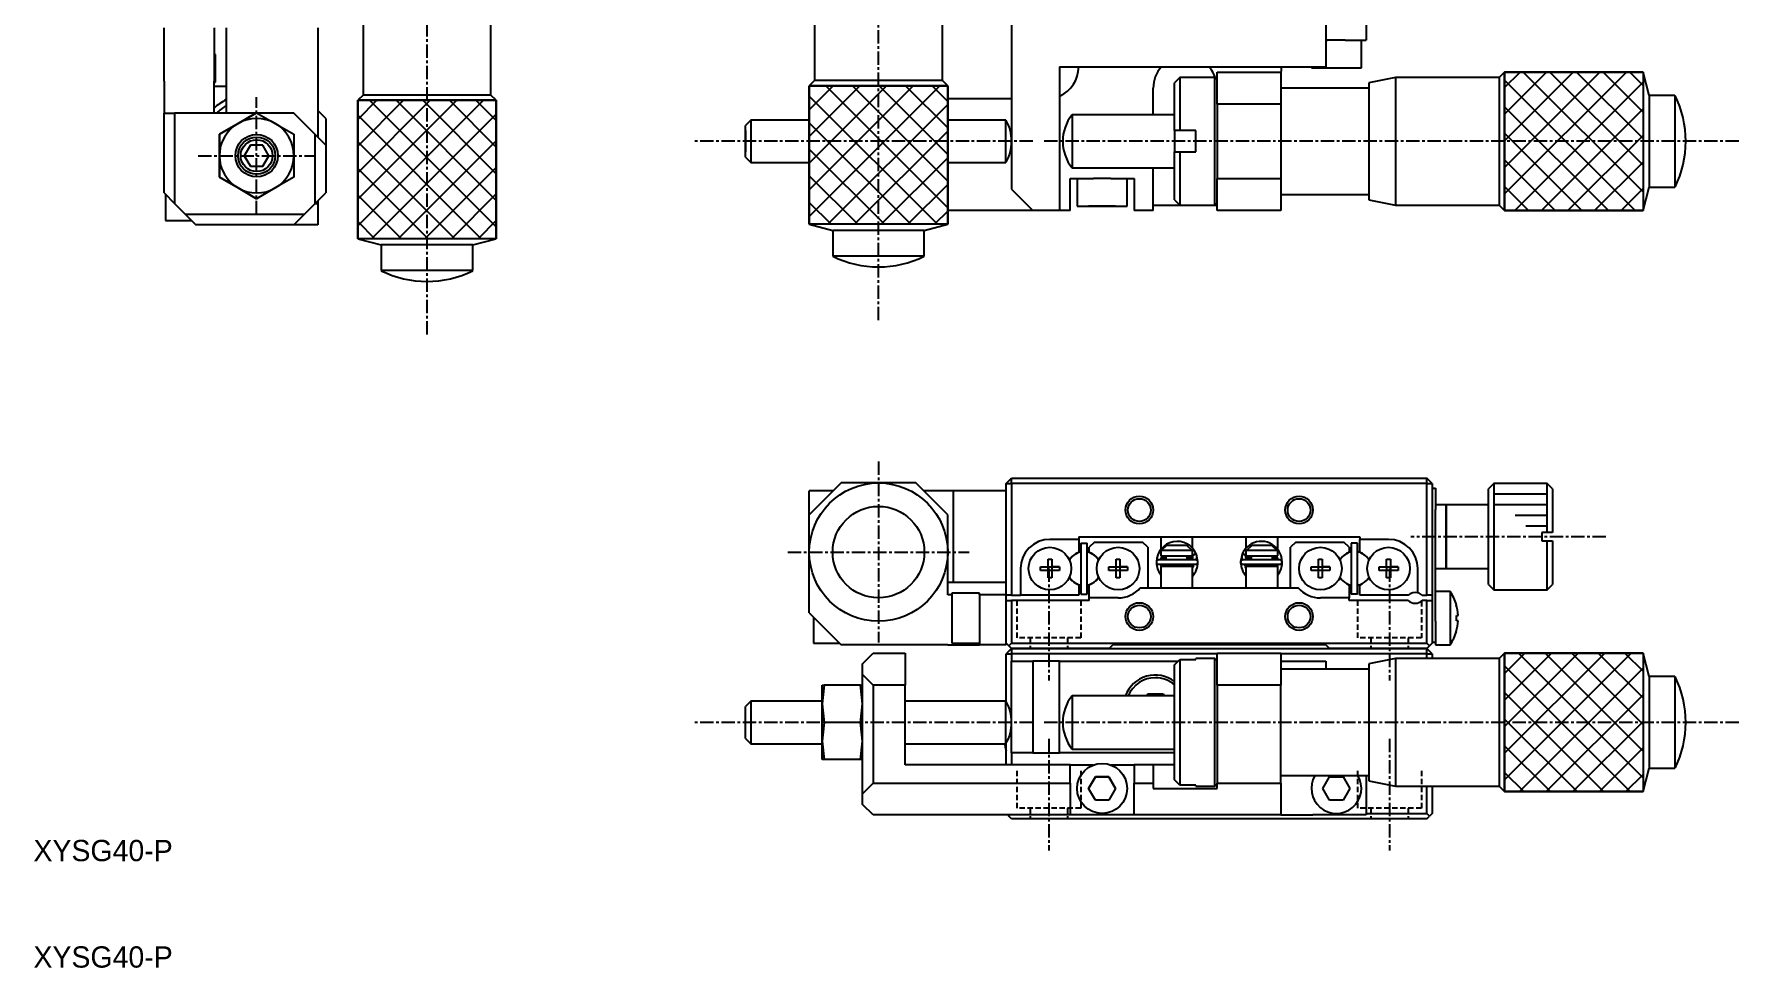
# Model space of a CAD drawing. Extents: x 10 to 349, y 10 to 216.
# Drawn here: x 10.1 to 170.2, y 10 to 97.7 of the extents above; entities that cross this region are included whole.
import ezdxf

# ---------------------------------------------------------------- set-up
doc = ezdxf.new("R2010")
doc.units = 0
doc.linetypes.add('CENTER', pattern=[2, 1.25, -0.25, 0.25, -0.25])
doc.linetypes.add('DASHED', pattern=[0.75, 0.5, -0.25])
doc.layers.get('0').update_dxf_attribs({"linetype": 'CONTINUOUS'})
doc.layers.add('CENTER', color=1, linetype='CENTER')
doc.styles.get("Standard").update_dxf_attribs({"font": 'FG教科書体NT-M'})

msp = doc.modelspace()

# ---------------------------------------------------------------- linework, layer by layer
at = {"color": 7, "linetype": 'CONTINUOUS'}
for p, q in [((83.36, 103.09), (83.36, 93.34)), ((95.36, 93.34), (95.36, 103.09)), ((40.96, 101.74), (40.96, 91.99)), ((52.96, 91.99), (52.96, 101.74)), ((101.86, 99.64), (101.86, 83.14)), ((131.36, 99.64), (131.36, 94.64)), ((135.16, 99.64), (135.16, 97.14)), ((22.26, 93.29), (22.26, 98.29)), ((26.96, 98.29), (26.96, 93.29)), ((28.11, 98.29), (28.11, 90.29)), ((36.71, 98.29), (36.71, 88.04)), ((131.54, 97.14), (131.36, 97.14)), ((131.36, 97.14), (131.54, 97.14)), ((132.36, 97.14), (131.54, 97.14)), ((133.19, 97.14), (132.36, 97.14)), ((133.19, 97.14), (135.16, 97.14)), ((134.71, 94.54), (134.71, 97.14)), ((27.11, 95.79), (26.96, 95.79)), ((27.11, 93.19), (27.11, 95.79)), ((106.36, 94.64), (106.36, 81.14)), ((106.36, 94.64), (131.36, 94.64)), ((130.01, 94.64), (130.01, 94.54)), ((130.01, 94.54), (132.36, 94.54)), ((132.36, 94.54), (134.71, 94.54)), ((22.26, 93.29), (22.26, 90.29)), ((26.96, 90.29), (26.96, 93.29)), ((26.96, 93.19), (27.11, 93.19)), ((83.36, 93.34), (82.86, 92.84)), ((95.36, 93.34), (83.36, 93.34)), ((95.86, 92.84), (95.36, 93.34)), ((117.66, 93.64), (117.16, 93.14)), ((117.16, 88.64), (117.16, 93.14)), ((117.66, 93.64), (117.66, 88.64)), ((120.96, 93.64), (117.66, 93.64)), ((120.96, 87.64), (120.96, 93.64)), ((121.16, 93.44), (120.96, 93.64)), ((121.16, 94.14), (127.16, 94.14)), ((121.16, 91.14), (121.16, 94.14)), ((127.16, 94.14), (127.16, 91.14)), ((137.91, 93.64), (135.41, 93.14)), ((135.41, 93.14), (135.41, 82.14)), ((137.91, 93.64), (137.91, 81.64)), ((147.66, 93.64), (137.91, 93.64)), ((148.16, 94.14), (147.66, 93.64)), ((147.66, 93.64), (147.66, 81.64)), ((148.16, 94.14), (161.16, 94.14)), ((148.16, 81.14), (148.16, 94.14)), ((161.75, 91.94), (161.16, 94.14)), ((161.16, 94.14), (161.16, 81.14)), ((28.11, 92.79), (26.96, 92.79)), ((40.96, 91.99), (40.46, 91.49)), ((40.46, 78.49), (40.46, 91.49)), ((40.46, 91.49), (53.46, 91.49)), ((52.96, 91.99), (40.96, 91.99)), ((53.46, 91.49), (52.96, 91.99)), ((53.46, 91.49), (53.46, 78.49)), ((82.86, 79.84), (82.86, 92.84)), ((82.86, 92.84), (95.86, 92.84)), ((95.86, 92.84), (95.86, 79.84)), ((101.86, 91.64), (95.86, 91.64)), ((115.16, 90.14), (115.16, 92.64)), ((135.41, 92.64), (127.16, 92.64)), ((161.75, 91.94), (161.75, 83.34)), ((164.16, 91.94), (161.75, 91.94)), ((164.16, 91.94), (164.16, 83.34)), ((22.26, 82.79), (22.26, 90.29)), ((22.26, 90.29), (23.26, 90.29)), ((30.88, 90.29), (23.26, 90.29)), ((23.26, 90.29), (23.26, 81.79)), ((29.21, 89.32), (30.96, 90.33)), ((30.88, 90.29), (29.21, 89.32)), ((30.96, 90.33), (30.88, 90.29)), ((30.96, 90.33), (32.71, 89.32)), ((34.46, 90.29), (31.03, 90.29)), ((36.46, 88.29), (34.46, 90.29)), ((37.46, 89.79), (36.71, 90.54)), ((37.46, 89.79), (37.46, 87.29)), ((107.54, 90.14), (107.54, 85.14)), ((117.16, 90.14), (107.54, 90.14)), ((127.16, 91.14), (121.16, 91.14)), ((121.16, 91.14), (121.16, 84.14)), ((127.16, 91.14), (127.16, 84.14)), ((27.46, 88.31), (29.21, 89.32)), ((29.21, 89.32), (27.46, 88.31)), ((27.46, 86.29), (27.46, 88.31)), ((27.46, 88.31), (27.46, 86.29)), ((32.71, 89.32), (34.46, 88.31)), ((34.46, 88.31), (34.46, 86.29)), ((36.46, 81.79), (36.46, 88.29)), ((37.46, 87.29), (36.46, 88.29)), ((77.11, 89.39), (76.86, 89.14)), ((76.86, 86.14), (76.86, 89.14)), ((76.86, 86.14), (76.86, 89.14)), ((76.86, 87.64), (76.86, 88.64)), ((76.86, 88.64), (76.86, 87.64)), ((77.36, 89.64), (77.11, 89.39)), ((77.36, 89.64), (77.36, 85.64)), ((82.86, 89.64), (77.36, 89.64)), ((101.33, 89.64), (95.86, 89.64)), ((101.33, 85.64), (101.33, 89.64)), ((101.33, 85.64), (101.33, 89.64)), ((117.16, 88.64), (117.16, 86.64)), ((117.66, 88.64), (117.16, 88.64)), ((119.16, 88.64), (117.66, 88.64)), ((119.16, 86.64), (119.16, 88.64)), ((30.38, 87.29), (29.8, 86.29)), ((31.53, 87.29), (30.38, 87.29)), ((32.11, 86.29), (31.53, 87.29)), ((32.11, 86.29), (31.53, 87.29)), ((37.46, 87.29), (37.46, 82.79)), ((76.86, 87.64), (76.86, 86.64)), ((76.86, 86.64), (76.86, 87.64)), ((117.16, 82.14), (117.16, 86.64)), ((117.16, 86.64), (117.66, 86.64)), ((117.66, 86.64), (117.66, 81.64)), ((117.66, 86.64), (119.16, 86.64)), ((120.96, 81.64), (120.96, 87.64)), ((27.46, 84.27), (27.46, 86.29)), ((27.46, 86.29), (27.46, 84.27)), ((29.8, 86.29), (30.38, 85.29)), ((30.38, 85.29), (31.53, 85.29)), ((31.53, 85.29), (32.11, 86.29)), ((31.53, 85.29), (32.11, 86.29)), ((34.46, 86.29), (34.46, 84.27)), ((76.86, 86.14), (77.11, 85.89)), ((77.11, 85.89), (77.36, 85.64)), ((77.36, 85.64), (82.86, 85.64)), ((95.86, 85.64), (101.33, 85.64)), ((107.54, 85.14), (117.16, 85.14)), ((115.16, 81.14), (115.16, 85.14)), ((29.21, 83.26), (27.46, 84.27)), ((27.46, 84.27), (29.21, 83.26)), ((30.96, 82.25), (29.21, 83.26)), ((29.21, 83.26), (30.96, 82.25)), ((32.71, 83.26), (30.96, 82.25)), ((34.46, 84.27), (32.71, 83.26)), ((107.36, 84.14), (109.54, 84.14)), ((107.36, 81.14), (107.36, 84.14)), ((108.01, 84.14), (108.01, 81.54)), ((110.36, 84.14), (109.54, 84.14)), ((111.19, 84.14), (110.36, 84.14)), ((111.19, 84.14), (113.36, 84.14)), ((112.71, 81.54), (112.71, 84.14)), ((113.36, 84.14), (113.36, 81.14)), ((121.16, 84.14), (127.16, 84.14)), ((121.16, 81.14), (121.16, 84.14)), ((127.16, 84.14), (127.16, 81.14)), ((161.16, 81.14), (161.75, 83.34)), ((161.75, 83.34), (164.16, 83.34)), ((22.26, 82.79), (23.26, 81.79)), ((22.41, 82.64), (22.41, 80.19)), ((23.26, 81.79), (24.26, 80.79)), ((35.46, 80.79), (36.46, 81.79)), ((36.46, 81.79), (37.46, 82.79)), ((36.46, 81.79), (36.71, 81.79)), ((36.71, 82.04), (36.71, 81.79)), ((36.71, 81.79), (36.71, 79.79)), ((101.86, 83.14), (103.86, 81.14)), ((117.16, 82.14), (117.66, 81.64)), ((120.96, 81.64), (121.16, 81.84)), ((127.16, 82.64), (135.41, 82.64)), ((135.41, 82.14), (137.91, 81.64)), ((22.41, 80.19), (24.86, 80.19)), ((24.26, 80.79), (35.46, 80.79)), ((24.26, 80.79), (25.26, 79.79)), ((34.46, 79.79), (35.46, 80.79)), ((103.86, 81.14), (95.86, 81.14)), ((106.36, 81.14), (103.86, 81.14)), ((107.36, 81.14), (106.36, 81.14)), ((108.01, 81.54), (110.36, 81.54)), ((108.01, 81.54), (112.71, 81.54)), ((109.73, 81.54), (109.09, 81.54)), ((109.09, 81.54), (109.73, 81.54)), ((111, 81.54), (109.73, 81.54)), ((109.73, 81.54), (111, 81.54)), ((110.36, 81.54), (112.71, 81.54)), ((111.63, 81.54), (111, 81.54)), ((111, 81.54), (111.63, 81.54)), ((115.16, 81.14), (113.36, 81.14)), ((115.16, 81.64), (117.66, 81.64)), ((117.66, 81.64), (120.96, 81.64)), ((120.96, 81.64), (121.16, 81.64)), ((127.16, 81.14), (121.16, 81.14)), ((137.91, 81.64), (147.66, 81.64)), ((147.66, 81.64), (148.16, 81.14)), ((161.16, 81.14), (148.16, 81.14)), ((34.46, 79.79), (25.26, 79.79)), ((36.71, 79.79), (34.46, 79.79)), ((40.46, 78.49), (42.66, 77.9)), ((53.46, 78.49), (40.46, 78.49)), ((51.26, 77.9), (53.46, 78.49)), ((82.86, 79.84), (85.06, 79.25)), ((95.86, 79.84), (82.86, 79.84)), ((93.66, 79.25), (85.06, 79.25)), ((85.06, 79.25), (85.06, 76.84)), ((93.66, 79.25), (95.86, 79.84)), ((93.66, 76.84), (93.66, 79.25)), ((51.26, 77.9), (42.66, 77.9)), ((42.66, 77.9), (42.66, 75.49)), ((51.26, 75.49), (51.26, 77.9)), ((51.26, 75.49), (42.66, 75.49)), ((93.66, 76.84), (85.06, 76.84)), ((85.86, 55.54), (82.86, 52.54)), ((82.86, 52.54), (82.86, 54.79)), ((85.11, 54.79), (82.86, 54.79)), ((89.36, 55.54), (85.86, 55.54)), ((92.86, 55.54), (89.36, 55.54)), ((95.86, 52.54), (92.86, 55.54)), ((96.36, 54.79), (93.61, 54.79)), ((96.36, 54.79), (96.36, 46.19)), ((101.36, 54.79), (96.36, 54.79)), ((101.36, 55.49), (101.86, 55.99)), ((101.36, 55.49), (101.86, 55.49)), ((101.36, 44.99), (101.36, 55.49)), ((101.86, 55.49), (101.86, 55.99)), ((101.86, 55.99), (140.86, 55.99)), ((101.86, 55.49), (101.86, 44.99)), ((140.86, 55.49), (101.86, 55.49)), ((140.86, 55.49), (140.86, 55.99)), ((141.36, 55.49), (140.86, 55.99)), ((140.86, 44.99), (140.86, 55.49)), ((140.86, 55.49), (141.36, 55.49)), ((141.36, 55.49), (141.36, 44.99)), ((141.36, 55.04), (141.66, 55.04)), ((141.66, 55.04), (141.66, 53.04)), ((147.16, 55.49), (146.66, 54.99)), ((146.66, 45.99), (146.66, 54.99)), ((147.16, 55.49), (147.16, 45.49)), ((152.16, 55.49), (147.16, 55.49)), ((152.16, 50.89), (152.16, 55.49)), ((152.66, 54.99), (152.16, 55.49)), ((152.66, 54.99), (152.66, 50.89)), ((142.66, 53.49), (141.66, 53.49)), ((141.66, 43.92), (141.66, 53.04)), ((142.66, 53.49), (142.66, 47.49)), ((142.66, 47.49), (142.66, 53.49)), ((146.66, 53.49), (142.66, 53.49)), ((82.86, 49.04), (82.86, 52.54)), ((95.86, 49.04), (95.86, 52.54)), ((108.16, 50.24), (105.46, 50.24)), ((108.16, 50.49), (134.56, 50.49)), ((108.16, 50.49), (108.16, 50.24)), ((108.16, 50.24), (108.16, 49.04)), ((108.36, 49.89), (108.36, 45.09)), ((108.36, 49.89), (108.96, 49.89)), ((108.96, 45.09), (108.96, 49.89)), ((109.66, 49.99), (109.16, 49.49)), ((109.66, 49.99), (114.16, 49.99)), ((114.66, 49.49), (114.16, 49.99)), ((115.86, 50.49), (115.86, 49.28)), ((115.92, 49.19), (116.45, 49.69)), ((116.45, 49.69), (118.28, 49.69)), ((118.28, 49.69), (118.81, 49.19)), ((118.86, 49.4), (118.86, 50.49)), ((123.86, 50.49), (123.86, 49.4)), ((123.92, 49.19), (124.45, 49.69)), ((124.45, 49.69), (126.28, 49.69)), ((126.28, 49.69), (126.81, 49.19)), ((126.86, 49.28), (126.86, 50.49)), ((128.56, 49.99), (128.06, 49.49)), ((128.56, 49.99), (133.06, 49.99)), ((133.56, 49.49), (133.06, 49.99)), ((133.76, 49.89), (133.76, 45.09)), ((134.36, 49.89), (133.76, 49.89)), ((134.36, 45.09), (134.36, 49.89)), ((134.56, 50.49), (134.56, 50.24)), ((137.26, 50.24), (134.56, 50.24)), ((134.56, 49.04), (134.56, 50.24)), ((152.16, 50.89), (151.66, 50.89)), ((151.66, 50.89), (151.66, 50.09)), ((151.66, 50.09), (152.16, 50.09)), ((152.66, 50.89), (152.16, 50.89)), ((152.16, 45.49), (152.16, 50.09)), ((152.16, 50.09), (152.66, 50.09)), ((152.66, 50.09), (152.66, 45.99)), ((82.86, 43.34), (82.86, 49.04)), ((95.86, 45.04), (95.86, 49.04)), ((105.28, 48.38), (105.64, 48.38)), ((105.28, 47.67), (105.28, 48.38)), ((105.64, 48.38), (105.64, 47.67)), ((107.9, 48.89), (108.16, 49.04)), ((109.16, 49.04), (109.16, 49.49)), ((109.16, 49.04), (109.42, 48.89)), ((111.68, 48.38), (112.04, 48.38)), ((111.68, 47.67), (111.68, 48.38)), ((112.04, 48.38), (112.04, 47.67)), ((114.66, 49.49), (114.66, 45.69)), ((115.62, 48.86), (115.6, 48.8)), ((115.62, 48.87), (115.62, 48.87)), ((119.16, 48.3), (115.66, 48.3)), ((115.92, 49.19), (115.86, 49.19)), ((115.86, 49.19), (115.86, 48.69)), ((115.86, 48.69), (118.86, 48.69)), ((115.87, 48.3), (115.98, 48.69)), ((118.81, 49.19), (115.92, 49.19)), ((115.96, 48.63), (115.97, 48.64)), ((115.96, 48.61), (115.96, 48.63)), ((115.96, 48.6), (115.96, 48.61)), ((115.96, 48.58), (115.96, 48.6)), ((115.96, 48.57), (115.96, 48.58)), ((115.96, 48.55), (115.96, 48.57)), ((115.97, 48.54), (115.96, 48.55)), ((115.97, 48.67), (115.98, 48.68)), ((115.97, 48.66), (115.97, 48.67)), ((115.97, 48.64), (115.97, 48.66)), ((115.97, 48.52), (115.97, 48.54)), ((115.97, 48.51), (115.97, 48.52)), ((115.98, 48.49), (115.97, 48.51)), ((115.98, 48.68), (115.98, 48.7)), ((115.98, 48.7), (115.98, 48.7)), ((115.98, 48.49), (116.36, 48.49)), ((115.98, 48.48), (115.98, 48.49)), ((115.99, 48.47), (115.98, 48.48)), ((116, 48.45), (115.99, 48.47)), ((116, 48.44), (116, 48.45)), ((116.01, 48.43), (116, 48.44)), ((116.02, 48.42), (116.01, 48.43)), ((116.03, 48.41), (116.02, 48.42)), ((116.04, 48.39), (116.03, 48.41)), ((116.05, 48.38), (116.04, 48.39)), ((116.06, 48.37), (116.05, 48.38)), ((116.07, 48.36), (116.06, 48.37)), ((116.08, 48.36), (116.07, 48.36)), ((116.1, 48.35), (116.08, 48.36)), ((116.11, 48.34), (116.1, 48.35)), ((116.12, 48.33), (116.11, 48.34)), ((116.13, 48.33), (116.12, 48.33)), ((116.15, 48.32), (116.13, 48.33)), ((116.16, 48.31), (116.15, 48.32)), ((116.18, 48.31), (116.16, 48.31)), ((116.19, 48.31), (116.18, 48.31)), ((116.2, 48.3), (116.19, 48.31)), ((116.22, 48.3), (116.2, 48.3)), ((116.23, 48.3), (116.22, 48.3)), ((116.25, 48.3), (116.23, 48.3)), ((116.26, 48.3), (116.25, 48.3)), ((116.36, 48.69), (116.36, 48.3)), ((118.36, 48.3), (118.36, 48.69)), ((118.36, 48.49), (118.84, 48.49)), ((118.57, 48.3), (118.56, 48.3)), ((118.58, 48.3), (118.57, 48.3)), ((118.59, 48.3), (118.58, 48.3)), ((118.61, 48.3), (118.59, 48.3)), ((118.62, 48.3), (118.61, 48.3)), ((118.64, 48.31), (118.62, 48.3)), ((118.65, 48.31), (118.64, 48.31)), ((118.67, 48.32), (118.65, 48.31)), ((118.68, 48.32), (118.67, 48.32)), ((118.69, 48.33), (118.68, 48.32)), ((118.71, 48.34), (118.69, 48.33)), ((118.72, 48.34), (118.71, 48.34)), ((118.73, 48.35), (118.72, 48.34)), ((118.74, 48.36), (118.73, 48.35)), ((118.76, 48.37), (118.74, 48.36)), ((118.77, 48.38), (118.76, 48.37)), ((118.78, 48.39), (118.77, 48.38)), ((118.79, 48.4), (118.78, 48.39)), ((118.8, 48.41), (118.79, 48.4)), ((118.81, 48.42), (118.8, 48.41)), ((118.86, 49.19), (118.81, 49.19)), ((118.82, 48.45), (118.81, 48.44)), ((118.81, 48.44), (118.81, 48.42)), ((118.83, 48.46), (118.82, 48.45)), ((118.84, 48.47), (118.83, 48.46)), ((118.84, 48.7), (118.84, 48.69)), ((118.84, 48.69), (118.85, 48.68)), ((118.85, 48.5), (118.84, 48.49)), ((118.84, 48.49), (118.84, 48.47)), ((118.85, 48.68), (118.85, 48.66)), ((118.85, 48.66), (118.85, 48.65)), ((118.85, 48.65), (118.86, 48.63)), ((118.86, 48.54), (118.85, 48.53)), ((118.85, 48.53), (118.85, 48.52)), ((118.85, 48.52), (118.85, 48.5)), ((118.86, 49.4), (118.86, 49.4)), ((118.86, 48.69), (118.86, 49.19)), ((118.97, 48.8), (118.86, 48.74)), ((118.86, 48.73), (118.87, 48.74)), ((118.86, 48.63), (118.86, 48.62)), ((118.86, 48.62), (118.86, 48.6)), ((118.86, 48.6), (118.86, 48.59)), ((118.86, 48.59), (118.86, 48.57)), ((118.86, 48.57), (118.86, 48.56)), ((118.86, 48.56), (118.86, 48.54)), ((118.87, 48.74), (118.88, 48.75)), ((118.88, 48.75), (118.89, 48.75)), ((118.89, 48.75), (118.9, 48.76)), ((118.9, 48.76), (118.92, 48.77)), ((118.92, 48.77), (118.93, 48.77)), ((118.93, 48.77), (118.94, 48.78)), ((118.94, 48.78), (118.96, 48.79)), ((118.96, 48.79), (118.97, 48.79)), ((119.2, 48.87), (118.97, 48.8)), ((118.97, 48.79), (118.99, 48.8)), ((118.99, 48.8), (119, 48.81)), ((119, 48.81), (119.02, 48.81)), ((119.02, 48.81), (119.03, 48.82)), ((119.03, 48.82), (119.05, 48.83)), ((119.05, 48.83), (119.06, 48.83)), ((119.06, 48.83), (119.08, 48.84)), ((119.08, 48.84), (119.09, 48.84)), ((119.09, 48.84), (119.11, 48.85)), ((119.11, 48.85), (119.12, 48.85)), ((119.12, 48.85), (119.13, 48.85)), ((119.13, 48.85), (119.14, 48.86)), ((119.14, 48.86), (119.15, 48.86)), ((119.15, 48.86), (119.16, 48.86)), ((119.16, 48.86), (119.17, 48.86)), ((119.17, 48.86), (119.18, 48.87)), ((119.18, 48.87), (119.19, 48.87)), ((119.19, 48.87), (119.19, 48.87)), ((119.19, 48.87), (119.2, 48.87)), ((119.19, 48.3), (119.2, 48.31)), ((119.2, 48.87), (119.2, 48.86)), ((119.2, 48.86), (119.21, 48.86)), ((119.2, 48.86), (119.2, 48.86)), ((119.2, 48.31), (119.21, 48.34)), ((119.21, 48.84), (119.21, 48.86)), ((119.22, 48.81), (119.21, 48.84)), ((119.21, 48.34), (119.22, 48.37)), ((119.23, 48.78), (119.22, 48.81)), ((119.22, 48.37), (119.23, 48.4)), ((119.36, 48.12), (119.23, 48.81)), ((119.24, 48.75), (119.23, 48.78)), ((119.23, 48.4), (119.24, 48.44)), ((119.25, 48.71), (119.24, 48.75)), ((119.24, 48.44), (119.25, 48.47)), ((119.25, 48.68), (119.25, 48.71)), ((119.26, 48.64), (119.25, 48.68)), ((119.25, 48.51), (119.26, 48.54)), ((119.25, 48.47), (119.25, 48.51)), ((119.26, 48.61), (119.26, 48.64)), ((119.26, 48.57), (119.26, 48.61)), ((119.26, 48.54), (119.26, 48.57)), ((123.5, 48.81), (123.37, 48.12)), ((123.48, 48.7), (123.47, 48.66)), ((123.47, 48.66), (123.47, 48.63)), ((123.47, 48.63), (123.47, 48.6)), ((123.47, 48.6), (123.47, 48.56)), ((123.47, 48.56), (123.47, 48.53)), ((123.47, 48.53), (123.48, 48.49)), ((123.49, 48.77), (123.48, 48.73)), ((123.48, 48.73), (123.48, 48.7)), ((123.48, 48.49), (123.48, 48.46)), ((123.48, 48.46), (123.49, 48.42)), ((123.5, 48.8), (123.49, 48.77)), ((123.49, 48.42), (123.5, 48.39)), ((123.51, 48.83), (123.5, 48.8)), ((123.5, 48.39), (123.51, 48.36)), ((123.52, 48.86), (123.51, 48.83)), ((123.51, 48.36), (123.52, 48.33)), ((123.53, 48.87), (123.52, 48.86)), ((123.52, 48.86), (123.52, 48.86)), ((123.53, 48.86), (123.52, 48.86)), ((123.52, 48.33), (123.54, 48.3)), ((123.53, 48.87), (123.76, 48.8)), ((123.53, 48.87), (123.53, 48.86)), ((123.54, 48.87), (123.53, 48.87)), ((123.53, 48.87), (123.53, 48.87)), ((123.55, 48.87), (123.54, 48.87)), ((123.55, 48.86), (123.55, 48.87)), ((123.56, 48.86), (123.55, 48.86)), ((123.57, 48.86), (123.56, 48.86)), ((123.58, 48.86), (123.57, 48.86)), ((127.07, 48.3), (123.57, 48.3)), ((123.6, 48.85), (123.58, 48.86)), ((123.61, 48.85), (123.6, 48.85)), ((123.62, 48.85), (123.61, 48.85)), ((123.64, 48.84), (123.62, 48.85)), ((123.65, 48.84), (123.64, 48.84)), ((123.67, 48.83), (123.65, 48.84)), ((123.68, 48.83), (123.67, 48.83)), ((123.7, 48.82), (123.68, 48.83)), ((123.71, 48.81), (123.7, 48.82)), ((123.73, 48.81), (123.71, 48.81)), ((123.74, 48.8), (123.73, 48.81)), ((123.76, 48.79), (123.74, 48.8)), ((123.76, 48.8), (123.86, 48.74)), ((123.77, 48.79), (123.76, 48.79)), ((123.79, 48.78), (123.77, 48.79)), ((123.8, 48.77), (123.79, 48.78)), ((123.81, 48.77), (123.8, 48.77)), ((123.82, 48.76), (123.81, 48.77)), ((123.84, 48.75), (123.82, 48.76)), ((123.85, 48.75), (123.84, 48.75)), ((123.86, 48.74), (123.85, 48.75)), ((123.86, 49.4), (123.86, 49.4)), ((123.92, 49.19), (123.86, 49.19)), ((123.86, 49.19), (123.86, 48.69)), ((123.86, 48.73), (123.86, 48.74)), ((123.86, 48.69), (126.86, 48.69)), ((123.87, 48.66), (123.88, 48.67)), ((123.87, 48.64), (123.87, 48.66)), ((123.87, 48.63), (123.87, 48.64)), ((123.87, 48.61), (123.87, 48.63)), ((123.87, 48.6), (123.87, 48.61)), ((123.87, 48.58), (123.87, 48.6)), ((123.87, 48.57), (123.87, 48.58)), ((123.87, 48.55), (123.87, 48.57)), ((123.87, 48.54), (123.87, 48.55)), ((123.88, 48.52), (123.87, 48.54)), ((123.88, 48.68), (123.89, 48.7)), ((123.88, 48.67), (123.88, 48.68)), ((123.88, 48.51), (123.88, 48.52)), ((123.88, 48.49), (123.88, 48.51)), ((123.89, 48.48), (123.88, 48.49)), ((123.89, 48.71), (123.9, 48.73)), ((123.89, 48.7), (123.89, 48.7)), ((123.89, 48.49), (124.36, 48.49)), ((123.9, 48.47), (123.89, 48.48)), ((123.9, 48.45), (123.9, 48.47)), ((123.91, 48.44), (123.9, 48.45)), ((123.92, 48.43), (123.91, 48.44)), ((126.81, 49.19), (123.92, 49.19)), ((123.93, 48.42), (123.92, 48.43)), ((123.94, 48.41), (123.93, 48.42)), ((123.95, 48.39), (123.94, 48.41)), ((123.96, 48.38), (123.95, 48.39)), ((123.97, 48.37), (123.96, 48.38)), ((123.98, 48.36), (123.97, 48.37)), ((123.99, 48.36), (123.98, 48.36)), ((124, 48.35), (123.99, 48.36)), ((124.01, 48.34), (124, 48.35)), ((124.03, 48.33), (124.01, 48.34)), ((124.04, 48.33), (124.03, 48.33)), ((124.05, 48.32), (124.04, 48.33)), ((124.07, 48.31), (124.05, 48.32)), ((124.08, 48.31), (124.07, 48.31)), ((124.1, 48.31), (124.08, 48.31)), ((124.11, 48.3), (124.1, 48.31)), ((124.12, 48.3), (124.11, 48.3)), ((124.14, 48.3), (124.12, 48.3)), ((124.15, 48.3), (124.14, 48.3)), ((124.17, 48.3), (124.15, 48.3)), ((124.36, 48.69), (124.36, 48.3)), ((126.36, 48.3), (126.36, 48.69)), ((126.36, 48.49), (126.75, 48.49)), ((126.49, 48.3), (126.47, 48.3)), ((126.47, 48.3), (126.47, 48.3)), ((126.5, 48.3), (126.49, 48.3)), ((126.52, 48.3), (126.5, 48.3)), ((126.53, 48.3), (126.52, 48.3)), ((126.54, 48.31), (126.53, 48.3)), ((126.56, 48.31), (126.54, 48.31)), ((126.57, 48.32), (126.56, 48.31)), ((126.59, 48.32), (126.57, 48.32)), ((126.6, 48.33), (126.59, 48.32)), ((126.61, 48.34), (126.6, 48.33)), ((126.63, 48.34), (126.61, 48.34)), ((126.64, 48.35), (126.63, 48.34)), ((126.65, 48.36), (126.64, 48.35)), ((126.66, 48.37), (126.65, 48.36)), ((126.67, 48.38), (126.66, 48.37)), ((126.68, 48.39), (126.67, 48.38)), ((126.69, 48.4), (126.68, 48.39)), ((126.7, 48.41), (126.69, 48.4)), ((126.71, 48.42), (126.7, 48.41)), ((126.72, 48.44), (126.71, 48.42)), ((126.73, 48.45), (126.72, 48.44)), ((126.74, 48.47), (126.73, 48.46)), ((126.73, 48.46), (126.73, 48.45)), ((126.74, 48.7), (126.75, 48.69)), ((126.75, 48.49), (126.74, 48.47)), ((126.75, 48.69), (126.86, 48.3)), ((126.75, 48.69), (126.75, 48.68)), ((126.75, 48.68), (126.76, 48.66)), ((126.76, 48.52), (126.75, 48.5)), ((126.75, 48.5), (126.75, 48.49)), ((126.76, 48.66), (126.76, 48.65)), ((126.76, 48.65), (126.76, 48.63)), ((126.76, 48.63), (126.77, 48.62)), ((126.77, 48.57), (126.76, 48.56)), ((126.76, 48.56), (126.76, 48.54)), ((126.76, 48.54), (126.76, 48.53)), ((126.76, 48.53), (126.76, 48.52)), ((126.77, 48.62), (126.77, 48.6)), ((126.77, 48.6), (126.77, 48.59)), ((126.77, 48.59), (126.77, 48.57)), ((126.86, 49.19), (126.81, 49.19)), ((126.86, 49.28), (126.86, 49.28)), ((126.86, 49.28), (126.86, 49.28)), ((126.86, 48.69), (126.86, 49.19)), ((127.11, 48.87), (127.11, 48.87)), ((127.13, 48.81), (127.11, 48.86)), ((128.06, 45.69), (128.06, 49.49)), ((130.68, 48.38), (131.04, 48.38)), ((130.68, 47.67), (130.68, 48.38)), ((131.04, 48.38), (131.04, 47.67)), ((133.56, 49.04), (133.3, 48.89)), ((133.56, 49.49), (133.56, 49.04)), ((134.82, 48.89), (134.56, 49.04)), ((137.08, 48.38), (137.44, 48.38)), ((137.08, 47.67), (137.08, 48.38)), ((137.44, 48.38), (137.44, 47.67)), ((102.71, 47.49), (102.71, 44.99)), ((104.58, 47.67), (105.28, 47.67)), ((104.58, 47.31), (104.58, 47.67)), ((104.58, 47.67), (105.28, 47.67)), ((105.28, 47.31), (104.58, 47.31)), ((105.29, 47.66), (105.28, 47.67)), ((105.29, 47.32), (105.28, 47.31)), ((105.28, 46.61), (105.28, 47.31)), ((105.64, 46.61), (105.28, 46.61)), ((105.29, 47.32), (105.29, 47.66)), ((105.29, 47.66), (105.63, 47.66)), ((105.63, 47.32), (105.29, 47.32)), ((105.63, 47.66), (105.64, 47.67)), ((105.63, 47.66), (105.63, 47.32)), ((105.63, 47.32), (105.64, 47.31)), ((105.64, 47.67), (106.35, 47.67)), ((106.35, 47.67), (105.64, 47.67)), ((105.64, 47.31), (105.64, 46.61)), ((106.35, 47.31), (105.64, 47.31)), ((106.35, 47.67), (106.35, 47.31)), ((110.98, 47.67), (111.68, 47.67)), ((110.98, 47.31), (110.98, 47.67)), ((110.98, 47.67), (111.68, 47.67)), ((111.68, 47.31), (110.98, 47.31)), ((111.69, 47.66), (111.68, 47.67)), ((111.69, 47.32), (111.68, 47.31)), ((111.68, 46.61), (111.68, 47.31)), ((112.04, 46.61), (111.68, 46.61)), ((111.69, 47.32), (111.69, 47.66)), ((111.69, 47.66), (112.03, 47.66)), ((112.03, 47.32), (111.69, 47.32)), ((112.03, 47.66), (112.04, 47.67)), ((112.03, 47.66), (112.03, 47.32)), ((112.03, 47.32), (112.04, 47.31)), ((112.04, 47.67), (112.75, 47.67)), ((112.75, 47.67), (112.04, 47.67)), ((112.04, 47.31), (112.04, 46.61)), ((112.75, 47.31), (112.04, 47.31)), ((112.75, 47.67), (112.75, 47.31)), ((115.66, 47.9), (119.16, 47.9)), ((118.86, 47.69), (115.86, 47.69)), ((115.86, 47.69), (115.86, 45.69)), ((115.91, 47.69), (115.87, 47.9)), ((116.36, 47.9), (116.36, 47.69)), ((118.36, 47.69), (118.36, 47.9)), ((118.86, 45.69), (118.86, 47.69)), ((118.9, 47.67), (118.86, 47.56)), ((118.95, 47.9), (118.9, 47.67)), ((123.57, 47.9), (127.07, 47.9)), ((123.83, 47.66), (123.78, 47.9)), ((123.86, 47.56), (123.83, 47.66)), ((126.86, 47.69), (123.86, 47.69)), ((123.86, 47.69), (123.86, 45.69)), ((124.36, 47.9), (124.36, 47.69)), ((126.36, 47.69), (126.36, 47.9)), ((126.86, 47.9), (126.81, 47.69)), ((126.86, 45.69), (126.86, 47.69)), ((129.98, 47.67), (130.68, 47.67)), ((129.98, 47.31), (129.98, 47.67)), ((129.98, 47.67), (130.68, 47.67)), ((130.68, 47.31), (129.98, 47.31)), ((130.69, 47.66), (130.68, 47.67)), ((130.69, 47.32), (130.68, 47.31)), ((130.68, 46.61), (130.68, 47.31)), ((131.04, 46.61), (130.68, 46.61)), ((130.69, 47.32), (130.69, 47.66)), ((130.69, 47.66), (131.03, 47.66)), ((131.03, 47.32), (130.69, 47.32)), ((131.03, 47.66), (131.04, 47.67)), ((131.03, 47.66), (131.03, 47.32)), ((131.03, 47.32), (131.04, 47.31)), ((131.04, 47.67), (131.75, 47.67)), ((131.75, 47.67), (131.04, 47.67)), ((131.04, 47.31), (131.04, 46.61)), ((131.75, 47.31), (131.04, 47.31)), ((131.75, 47.67), (131.75, 47.31)), ((136.38, 47.67), (137.08, 47.67)), ((136.38, 47.31), (136.38, 47.67)), ((136.38, 47.67), (137.08, 47.67)), ((137.08, 47.31), (136.38, 47.31)), ((137.09, 47.66), (137.08, 47.67)), ((137.09, 47.32), (137.08, 47.31)), ((137.08, 46.61), (137.08, 47.31)), ((137.44, 46.61), (137.08, 46.61)), ((137.09, 47.32), (137.09, 47.66)), ((137.09, 47.66), (137.43, 47.66)), ((137.43, 47.32), (137.09, 47.32)), ((137.43, 47.66), (137.44, 47.67)), ((137.43, 47.66), (137.43, 47.32)), ((137.43, 47.32), (137.44, 47.31)), ((137.44, 47.67), (138.15, 47.67)), ((138.15, 47.67), (137.44, 47.67)), ((137.44, 47.31), (137.44, 46.61)), ((138.15, 47.31), (137.44, 47.31)), ((138.15, 47.67), (138.15, 47.31)), ((140.01, 45.21), (140.01, 47.49)), ((141.66, 47.49), (142.66, 47.49)), ((142.66, 47.49), (146.66, 47.49)), ((96.36, 46.19), (95.86, 46.19)), ((96.26, 45.04), (95.86, 45.04)), ((96.26, 45.19), (96.26, 40.49)), ((98.86, 45.19), (96.26, 45.19)), ((101.36, 46.19), (96.36, 46.19)), ((98.86, 45.04), (98.86, 45.19)), ((98.86, 45.04), (98.86, 40.34)), ((101.36, 45.04), (98.86, 45.04)), ((101.36, 44.49), (101.36, 44.99)), ((101.86, 44.99), (101.36, 44.99)), ((101.86, 44.99), (102.71, 44.99)), ((108.16, 44.99), (102.71, 44.99)), ((108.16, 45.94), (107.9, 46.09)), ((108.16, 45.94), (108.16, 44.99)), ((108.36, 45.09), (108.96, 45.09)), ((109.42, 46.09), (109.16, 45.94)), ((109.16, 44.74), (109.16, 45.94)), ((113.94, 45.69), (128.79, 45.69)), ((133.3, 46.09), (133.56, 45.94)), ((133.56, 45.94), (133.56, 44.74)), ((134.36, 45.09), (133.76, 45.09)), ((134.56, 45.94), (134.82, 46.09)), ((134.56, 44.99), (134.56, 45.94)), ((139.1, 44.99), (134.56, 44.99)), ((140.43, 44.99), (140.86, 44.99)), ((141.36, 44.99), (140.86, 44.99)), ((141.36, 44.99), (141.36, 44.49)), ((143.06, 45.34), (141.66, 45.34)), ((143.06, 45.34), (143.06, 40.34)), ((146.66, 45.99), (147.16, 45.49)), ((147.16, 45.49), (152.16, 45.49)), ((152.16, 45.49), (152.66, 45.99)), ((82.86, 43.34), (85.86, 40.34)), ((101.36, 40.49), (101.36, 44.49)), ((101.36, 44.49), (101.86, 44.49)), ((101.86, 44.49), (101.86, 40.49)), ((109.16, 44.49), (101.86, 44.49)), ((109.16, 44.49), (109.16, 44.74)), ((111.86, 44.74), (109.16, 44.74)), ((133.56, 44.74), (130.86, 44.74)), ((133.56, 44.49), (133.56, 44.74)), ((139.1, 44.49), (133.56, 44.49)), ((140.86, 44.49), (140.43, 44.49)), ((140.86, 40.49), (140.86, 44.49)), ((140.86, 44.49), (141.36, 44.49)), ((141.36, 44.49), (141.36, 40.49)), ((141.66, 42.54), (141.66, 43.92)), ((143.63, 44.1), (143.63, 44.1)), ((83.26, 42.94), (83.26, 40.49)), ((141.66, 42.54), (141.66, 40.54)), ((143.63, 43.1), (143.8, 43.1)), ((143.63, 42.58), (143.63, 43.1)), ((143.8, 42.58), (143.63, 42.58)), ((83.26, 40.49), (85.71, 40.49)), ((95.86, 40.34), (85.86, 40.34)), ((95.86, 40.34), (98.86, 40.34)), ((96.26, 40.49), (98.86, 40.49)), ((101.36, 40.34), (98.86, 40.34)), ((101.36, 40.34), (101.36, 40.49)), ((101.61, 40.24), (101.36, 40.49)), ((101.86, 40.49), (101.61, 40.24)), ((101.86, 39.99), (101.61, 40.24)), ((101.86, 40.49), (140.86, 40.49)), ((111.01, 39.99), (111.36, 40.34)), ((131.36, 40.34), (111.36, 40.34)), ((131.36, 40.34), (131.71, 39.99)), ((141.11, 40.24), (140.86, 40.49)), ((141.11, 40.24), (140.86, 39.99)), ((141.36, 40.49), (141.11, 40.24)), ((141.66, 40.54), (141.36, 40.54)), ((141.66, 40.54), (141.66, 40.34)), ((141.66, 40.34), (143.06, 40.34)), ((143.63, 41.58), (143.63, 41.58)), ((87.86, 38.54), (88.86, 39.54)), ((87.86, 37.54), (87.86, 38.54)), ((88.86, 39.54), (91.86, 39.54)), ((91.86, 39.54), (91.86, 36.54)), ((101.86, 39.99), (101.36, 39.49)), ((101.36, 34.98), (101.36, 39.49)), ((101.36, 39.49), (101.86, 39.49)), ((111.01, 39.99), (101.86, 39.99)), ((101.86, 39.99), (101.86, 39.49)), ((101.86, 39.99), (140.86, 39.99)), ((101.86, 39.49), (101.86, 38.79)), ((121.16, 39.49), (101.86, 39.49)), ((101.86, 30.19), (101.86, 38.79)), ((101.86, 38.79), (103.86, 38.79)), ((103.86, 38.79), (103.86, 30.19)), ((106.36, 38.79), (103.86, 38.79)), ((106.36, 30.19), (106.36, 38.79)), ((106.36, 38.79), (117.5, 38.79)), ((117.16, 38.45), (117.66, 38.96)), ((117.16, 27.63), (117.16, 38.45)), ((117.66, 38.96), (117.66, 27.13)), ((117.66, 38.96), (119.16, 38.96)), ((119.16, 38.96), (119.16, 39.04)), ((120.96, 39.04), (119.16, 39.04)), ((120.96, 27.04), (120.96, 39.04)), ((121.16, 38.84), (120.96, 39.04)), ((121.16, 39.54), (127.16, 39.54)), ((121.16, 36.54), (121.16, 39.54)), ((127.16, 39.54), (127.16, 36.54)), ((140.86, 39.49), (127.16, 39.49)), ((127.16, 38.79), (131.36, 38.79)), ((131.36, 38.79), (131.36, 38.04)), ((140.86, 39.99), (131.71, 39.99)), ((137.91, 39.04), (135.41, 38.54)), ((135.41, 38.54), (135.41, 27.54)), ((137.91, 39.04), (137.91, 27.04)), ((147.66, 39.04), (137.91, 39.04)), ((140.86, 39.49), (140.86, 39.99)), ((141.36, 39.49), (140.86, 39.99)), ((140.86, 39.04), (140.86, 39.49)), ((140.86, 39.49), (141.36, 39.49)), ((141.36, 39.49), (141.36, 39.04)), ((148.16, 39.54), (147.66, 39.04)), ((147.66, 39.04), (147.66, 27.04)), ((148.16, 39.54), (161.16, 39.54)), ((148.16, 26.54), (148.16, 39.54)), ((161.75, 37.34), (161.16, 39.54)), ((161.16, 39.54), (161.16, 26.54)), ((88.86, 36.54), (87.86, 37.54)), ((87.86, 36.54), (87.86, 37.54)), ((135.41, 38.04), (127.16, 38.04)), ((161.75, 37.34), (161.75, 28.74)), ((164.16, 37.34), (161.75, 37.34)), ((164.16, 37.34), (164.16, 28.74)), ((84.26, 36.54), (84.06, 34.79)), ((84.06, 36.54), (84.26, 36.54)), ((84.06, 34.79), (84.06, 36.54)), ((87.67, 36.54), (84.26, 36.54)), ((87.86, 34.79), (87.67, 36.54)), ((87.67, 36.54), (87.86, 36.54)), ((87.86, 35.04), (87.86, 36.54)), ((91.86, 36.54), (88.86, 36.54)), ((88.86, 36.54), (88.86, 27.34)), ((91.86, 29.04), (91.86, 36.54)), ((107.54, 35.54), (107.54, 30.54)), ((117.16, 35.54), (107.54, 35.54)), ((114.53, 35.54), (114.64, 35.74)), ((114.64, 35.74), (116.09, 35.74)), ((116.09, 35.74), (116.2, 35.54)), ((121.16, 36.54), (121.16, 27.34)), ((127.16, 36.54), (121.16, 36.54)), ((127.16, 27.34), (127.16, 36.54)), ((77.11, 34.79), (76.86, 34.54)), ((76.86, 31.54), (76.86, 34.54)), ((77.36, 35.04), (77.11, 34.79)), ((77.36, 35.04), (77.36, 31.04)), ((84.06, 35.04), (77.36, 35.04)), ((84.06, 34.79), (84.26, 33.04)), ((84.06, 31.29), (84.06, 34.79)), ((87.67, 33.04), (87.86, 34.79)), ((87.86, 31.04), (87.86, 35.04)), ((101.33, 35.04), (91.86, 35.04)), ((101.33, 31.04), (101.33, 35.04)), ((101.33, 31.04), (101.33, 35.04)), ((84.26, 33.04), (84.06, 31.29)), ((87.67, 33.04), (84.26, 33.04)), ((87.86, 31.29), (87.67, 33.04)), ((76.86, 31.54), (77.11, 31.29)), ((77.11, 31.29), (77.36, 31.04)), ((77.36, 31.04), (84.06, 31.04)), ((84.06, 31.29), (84.26, 29.54)), ((84.06, 29.54), (84.06, 31.29)), ((87.67, 29.54), (87.86, 31.29)), ((87.86, 26.34), (87.86, 31.04)), ((91.86, 31.04), (101.33, 31.04)), ((101.29, 30.61), (101.29, 30.6)), ((101.36, 29.04), (101.36, 31.1)), ((107.54, 30.54), (117.16, 30.54)), ((84.26, 29.54), (84.06, 29.54)), ((87.67, 29.54), (84.26, 29.54)), ((87.86, 29.54), (87.67, 29.54)), ((107.36, 29.04), (91.86, 29.04)), ((103.86, 30.19), (101.86, 30.19)), ((101.86, 30.19), (101.86, 29.04)), ((103.86, 30.19), (106.36, 30.19)), ((117.16, 30.19), (106.36, 30.19)), ((107.36, 27.34), (107.36, 29.04)), ((107.36, 29.04), (109.54, 29.04)), ((111.19, 29.04), (113.36, 29.04)), ((113.36, 29.04), (113.36, 27.34)), ((115.16, 29.04), (113.36, 29.04)), ((115.16, 29.04), (115.16, 27.34)), ((117.16, 29.04), (115.16, 29.04)), ((87.86, 26.34), (88.86, 27.34)), ((88.86, 27.34), (107.36, 27.34)), ((107.36, 27.34), (107.36, 24.34)), ((109.09, 26.84), (109.73, 27.94)), ((109.73, 27.94), (109.09, 26.84)), ((109.73, 27.94), (111, 27.94)), ((111, 27.94), (109.73, 27.94)), ((111, 27.94), (111.63, 26.84)), ((111.63, 26.84), (111, 27.94)), ((113.36, 24.34), (113.36, 27.34)), ((113.36, 27.34), (115.16, 27.34)), ((115.16, 27.34), (115.16, 26.84)), ((117.66, 27.13), (117.16, 27.63)), ((120.96, 27.04), (121.16, 27.24)), ((121.16, 27.34), (127.16, 27.34)), ((121.16, 26.84), (121.16, 27.34)), ((127.16, 28.04), (135.41, 28.04)), ((127.16, 27.34), (127.16, 24.34)), ((131.09, 26.84), (131.73, 27.94)), ((131.73, 27.94), (133, 27.94)), ((133, 27.94), (133.63, 26.84)), ((135.16, 28.04), (135.16, 24.34)), ((135.41, 27.54), (137.91, 27.04)), ((161.16, 26.54), (161.75, 28.74)), ((161.75, 28.74), (164.16, 28.74)), ((87.86, 25.34), (87.86, 26.34)), ((109.73, 25.74), (109.09, 26.84)), ((111, 25.74), (109.73, 25.74)), ((111.63, 26.84), (111, 25.74)), ((115.16, 26.84), (121.16, 26.84)), ((119.16, 27.13), (117.66, 27.13)), ((119.16, 27.04), (119.16, 27.13)), ((119.16, 27.04), (120.96, 27.04)), ((131.73, 25.74), (131.09, 26.84)), ((133, 25.74), (131.73, 25.74)), ((133.63, 26.84), (133, 25.74)), ((137.91, 27.04), (147.66, 27.04)), ((140.86, 24.49), (140.86, 27.04)), ((141.36, 27.04), (141.36, 24.49)), ((147.66, 27.04), (148.16, 26.54)), ((161.16, 26.54), (148.16, 26.54)), ((88.86, 24.34), (87.86, 25.34)), ((107.36, 24.34), (88.86, 24.34)), ((101.61, 24.24), (101.51, 24.34)), ((101.71, 24.34), (101.61, 24.24)), ((101.86, 23.99), (101.61, 24.24)), ((113.36, 24.34), (107.36, 24.34)), ((127.16, 24.34), (113.36, 24.34)), ((127.16, 24.34), (130.16, 24.34)), ((135.16, 24.34), (130.16, 24.34)), ((135.16, 24.49), (140.86, 24.49)), ((141.11, 24.24), (140.86, 24.49)), ((140.86, 23.99), (141.11, 24.24)), ((141.36, 24.49), (141.11, 24.24)), ((140.86, 23.99), (101.86, 23.99))]:
    msp.add_line(p, q, dxfattribs=at)
at = {"color": 3, "linetype": 'CONTINUOUS'}
for p, q in [((148.16, 94.14), (148.16, 81.14)), ((161.16, 94.14), (148.16, 94.14)), ((148.16, 92.69), (149.61, 94.14)), ((148.16, 90.19), (152.11, 94.14)), ((148.16, 87.69), (154.61, 94.14)), ((148.16, 85.19), (157.11, 94.14)), ((148.16, 82.69), (159.61, 94.14)), ((148.16, 93.39), (160.41, 81.14)), ((149.11, 81.14), (161.16, 93.19)), ((149.91, 94.14), (161.16, 82.89)), ((152.41, 94.14), (161.16, 85.39)), ((154.91, 94.14), (161.16, 87.89)), ((157.41, 94.14), (161.16, 90.39)), ((159.91, 94.14), (161.16, 92.89)), ((161.16, 94.14), (161.16, 81.14)), ((53.46, 91.49), (40.46, 91.49)), ((40.46, 91.49), (40.46, 78.49)), ((42.26, 91.49), (40.46, 89.69)), ((44.76, 91.49), (40.46, 87.19)), ((47.26, 91.49), (40.46, 84.69)), ((49.76, 91.49), (40.46, 82.19)), ((52.26, 91.49), (40.46, 79.69)), ((41.56, 91.49), (53.46, 79.59)), ((44.06, 91.49), (53.46, 82.09)), ((46.56, 91.49), (53.46, 84.59)), ((49.06, 91.49), (53.46, 87.09)), ((51.56, 91.49), (53.46, 89.59)), ((53.46, 78.49), (53.46, 91.49)), ((95.86, 92.84), (82.86, 92.84)), ((82.86, 92.84), (82.86, 79.84)), ((85.11, 92.84), (82.86, 90.59)), ((87.61, 92.84), (82.86, 88.09)), ((90.11, 92.84), (82.86, 85.59)), ((92.61, 92.84), (82.86, 83.09)), ((95.11, 92.84), (82.86, 80.59)), ((82.86, 91.89), (94.91, 79.84)), ((84.41, 92.84), (95.86, 81.39)), ((86.91, 92.84), (95.86, 83.89)), ((89.41, 92.84), (95.86, 86.39)), ((91.91, 92.84), (95.86, 88.89)), ((94.41, 92.84), (95.86, 91.39)), ((95.86, 79.84), (95.86, 92.84)), ((40.46, 90.09), (52.06, 78.49)), ((53.46, 90.19), (41.76, 78.49)), ((95.86, 91.09), (84.61, 79.84)), ((148.16, 90.89), (157.91, 81.14)), ((151.61, 81.14), (161.16, 90.69)), ((82.86, 89.39), (92.41, 79.84)), ((95.86, 88.59), (87.11, 79.84)), ((148.16, 88.39), (155.41, 81.14)), ((154.11, 81.14), (161.16, 88.19)), ((40.46, 87.59), (49.56, 78.49)), ((53.46, 87.69), (44.26, 78.49)), ((82.86, 86.89), (89.91, 79.84)), ((40.46, 85.09), (47.06, 78.49)), ((53.46, 85.19), (46.76, 78.49)), ((95.86, 86.09), (89.61, 79.84)), ((148.16, 85.89), (152.91, 81.14)), ((156.61, 81.14), (161.16, 85.69)), ((82.86, 84.39), (87.41, 79.84)), ((95.86, 83.59), (92.11, 79.84)), ((148.16, 83.39), (150.41, 81.14)), ((40.46, 82.59), (44.56, 78.49)), ((53.46, 82.69), (49.26, 78.49)), ((82.86, 81.89), (84.91, 79.84)), ((159.11, 81.14), (161.16, 83.19)), ((40.46, 80.09), (42.06, 78.49)), ((53.46, 80.19), (51.76, 78.49)), ((95.86, 81.09), (94.61, 79.84)), ((148.16, 81.14), (161.16, 81.14)), ((53.46, 78.49), (40.46, 78.49)), ((95.86, 79.84), (82.86, 79.84)), ((152.16, 54.49), (147.16, 54.49)), ((152.16, 53.49), (147.16, 53.49)), ((152.16, 52.49), (149.16, 52.49)), ((152.16, 51.49), (150.16, 51.49)), ((148.16, 39.54), (148.16, 26.54)), ((161.16, 39.54), (148.16, 39.54)), ((148.16, 37.64), (150.06, 39.54)), ((148.16, 35.14), (152.56, 39.54)), ((148.16, 32.64), (155.06, 39.54)), ((148.16, 30.14), (157.56, 39.54)), ((148.16, 27.64), (160.06, 39.54)), ((149.46, 39.54), (161.16, 27.84)), ((151.96, 39.54), (161.16, 30.34)), ((154.46, 39.54), (161.16, 32.84)), ((156.96, 39.54), (161.16, 35.34)), ((159.46, 39.54), (161.16, 37.84)), ((161.16, 39.54), (161.16, 26.54)), ((148.16, 38.34), (159.96, 26.54)), ((149.56, 26.54), (161.16, 38.14)), ((148.16, 35.84), (157.46, 26.54)), ((152.06, 26.54), (161.16, 35.64)), ((148.16, 33.34), (154.96, 26.54)), ((154.56, 26.54), (161.16, 33.14)), ((148.16, 30.84), (152.46, 26.54)), ((157.06, 26.54), (161.16, 30.64)), ((148.16, 28.34), (149.96, 26.54)), ((159.56, 26.54), (161.16, 28.14)), ((148.16, 26.54), (161.16, 26.54))]:
    msp.add_line(p, q, dxfattribs=at)
at = {"color": 3, "linetype": 'DASHED'}
for p, q in [((102.36, 44.49), (102.36, 40.99)), ((108.36, 44.49), (108.36, 40.99)), ((134.36, 44.49), (134.36, 40.99)), ((140.36, 44.44), (140.36, 40.99)), ((108.36, 40.99), (102.36, 40.99)), ((103.61, 40.99), (103.61, 39.99)), ((107.11, 40.99), (107.11, 39.99)), ((140.36, 40.99), (134.36, 40.99)), ((135.61, 40.99), (135.61, 39.99)), ((139.11, 40.99), (139.11, 39.99)), ((102.36, 28.49), (102.36, 24.99)), ((108.36, 28.49), (108.36, 24.99)), ((134.36, 28.49), (134.36, 24.99)), ((140.36, 28.49), (140.36, 24.99)), ((108.36, 24.99), (102.36, 24.99)), ((103.61, 24.99), (103.61, 23.99)), ((107.11, 24.99), (107.11, 23.99)), ((140.36, 24.99), (134.36, 24.99)), ((135.61, 24.99), (135.61, 23.99)), ((139.11, 24.99), (139.11, 23.99))]:
    msp.add_line(p, q, dxfattribs=at)
at = {"color": 7, "linetype": 'CONTINUOUS'}
for centre, radius in [((30.96, 86.29), 2), ((30.96, 86.29), 1.5), ((89.36, 49.04), 6.5), ((89.36, 49.04), 4.3), ((113.86, 52.99), 1.07), ((128.86, 52.99), 1.07), ((105.46, 47.49), 2), ((111.86, 47.49), 2), ((130.86, 47.49), 2), ((137.26, 47.49), 2), ((113.86, 42.99), 1.07), ((128.86, 42.99), 1.07), ((110.36, 26.84), 2.35)]:
    msp.add_circle(centre, radius, dxfattribs=at)
at = {"color": 3, "linetype": 'CONTINUOUS'}
for centre, radius in [((30.96, 86.29), 1.75), ((113.86, 52.99), 1.3), ((128.86, 52.99), 1.3), ((113.86, 42.99), 1.3), ((128.86, 42.99), 1.3)]:
    msp.add_circle(centre, radius, dxfattribs=at)
at = {"color": 7, "linetype": 'CONTINUOUS'}
for centre, radius, start, end in [((105.16, 94.64), 3, 293.5782, 0), ((118.16, 92.64), 3, 138.1897, 180), ((118.16, 92.64), 3, 18.5944, 41.8103), ((130.16, 94.14), 3, 170.4059, 180), ((30.96, 86.29), 6, 118.3594, 131.8103), ((155.42, 87.64), 9.75, 333.8162, 26.1838), ((30.96, 86.29), 5.5, 121.2104, 133.3418), ((30.96, 86.29), 3.5, 60, 120), ((110.66, 87.64), 4, 141.3178, 218.6822), ((30.96, 86.29), 3.5, 120, 180), ((30.96, 86.29), 3.5, 0, 60), ((97.86, 87.64), 4, 0, 30), ((97.86, 87.64), 4, 330, 0), ((30.96, 86.29), 3.5, 180, 240), ((30.96, 86.29), 3.5, 300, 0), ((30.96, 86.29), 3.5, 240, 300), ((46.96, 84.23), 9.75, 243.8162, 296.1838), ((89.36, 85.59), 9.75, 243.8162, 296.1838), ((105.46, 47.49), 2.75, 90, 180), ((117.41, 48.1), 1.95, 23.0706, 179.1971), ((125.32, 48.1), 1.95, 35.5274, 156.9417), ((137.26, 47.49), 2.75, 0, 90), ((108.78, 47.38), 1.75, 120, 148.1185), ((108.66, 47.49), 1.59, 134.9998, 149.5668), ((108.66, 47.49), 1.59, 100.8931, 134.9998), ((108.66, 47.49), 1.59, 44.9998, 79.107), ((108.55, 47.38), 1.75, 31.8815, 60), ((108.66, 47.49), 1.59, 30.4333, 44.9998), ((115.66, 48.1), 0.2, 90, 270), ((117.41, 48.1), 1.94, 180.7056, 217.4867), ((117.41, 48.1), 1.95, 318.2758, 359.1502), ((119.16, 48.1), 0.2, 270, 90), ((123.57, 48.1), 0.2, 90, 270), ((125.32, 48.1), 1.95, 180.8431, 221.7319), ((125.32, 48.1), 1.95, 322.5338, 359.1806), ((125.31, 48.1), 1.95, 0.8079, 35.4688), ((127.07, 48.1), 0.2, 270, 90), ((134.18, 47.38), 1.75, 120, 148.1185), ((134.06, 47.49), 1.59, 135.0002, 149.5667), ((134.06, 47.49), 1.59, 100.893, 135.0002), ((134.06, 47.49), 1.59, 45.0002, 79.1069), ((133.95, 47.38), 1.75, 31.8815, 60), ((134.06, 47.49), 1.59, 30.4332, 45.0002), ((108.78, 47.61), 1.75, 211.8815, 240), ((108.66, 47.49), 1.59, 210.4332, 225.0002), ((108.55, 47.61), 1.75, 300, 328.1185), ((108.66, 47.49), 1.59, 315.0002, 329.5667), ((134.18, 47.61), 1.75, 211.8815, 240), ((134.06, 47.49), 1.59, 210.4333, 224.9998), ((133.95, 47.61), 1.75, 300, 328.1185), ((134.06, 47.49), 1.59, 314.9998, 329.5668), ((108.66, 47.49), 1.59, 225.0002, 259.1069), ((108.66, 47.49), 1.59, 280.893, 315.0002), ((111.86, 47.49), 2.75, 270, 319.1148), ((130.86, 47.49), 2.75, 220.8852, 270), ((134.06, 47.49), 1.59, 224.9998, 259.107), ((134.06, 47.49), 1.59, 280.8931, 314.9998), ((139.76, 44.24), 1, 75.5225, 131.4096), ((139.76, 44.24), 1, 48.5904, 75.5225), ((139.31, 42.84), 4.5, 16.2858, 33.749), ((139.76, 45.24), 1, 228.5904, 311.4096), ((139.31, 42.84), 4.49, 3.3178, 16.2694), ((139.31, 42.84), 4.49, 343.7306, 356.6822), ((139.31, 42.84), 4.5, 326.251, 343.7142), ((115.36, 34.49), 3, 53.1301, 159.5128), ((115.36, 34.49), 2.75, 90, 157.5537), ((115.36, 34.49), 2.75, 49.1148, 90), ((155.42, 33.04), 9.75, 333.8162, 26.1838), ((110.66, 33.04), 4, 141.3178, 218.6822), ((97.86, 33.04), 4, 0, 30), ((97.86, 33.04), 4, 330, 0), ((104.36, 31.49), 3.19, 188.0969, 196.1067), ((104.36, 31.49), 3.2, 196.1225, 200.3641), ((132.36, 26.84), 2.35, 149.2936, 30.7064)]:
    msp.add_arc(centre, radius, start, end, dxfattribs=at)
at = {"layer": 'CENTER', "color": 1, "linetype": 'CENTER'}
for p, q in [((89.36, 70.84), (89.36, 136.34)), ((46.96, 69.49), (46.96, 134.99)), ((30.96, 80.79), (30.96, 91.79)), ((103.86, 87.64), (71.86, 87.64)), ((170.16, 87.64), (104.66, 87.64)), ((25.46, 86.29), (36.46, 86.29)), ((89.36, 57.54), (89.36, 40.54)), ((157.66, 50.49), (139.36, 50.49)), ((80.86, 49.04), (97.86, 49.04)), ((105.36, 47.49), (105.36, 36.99)), ((137.36, 47.49), (137.36, 36.99)), ((103.86, 33.04), (71.86, 33.04)), ((170.16, 33.04), (104.66, 33.04)), ((105.36, 31.49), (105.36, 20.99)), ((137.36, 31.49), (137.36, 20.99))]:
    msp.add_line(p, q, dxfattribs=at)

# ---------------------------------------------------------------- texts
at = {"color": 7, "linetype": 'CONTINUOUS'}
for p in [(10, 20), (10, 10)]:
    msp.add_text('XYSG40-P', height=2, dxfattribs=at).set_placement(p)

doc.saveas('drawing.dxf')
